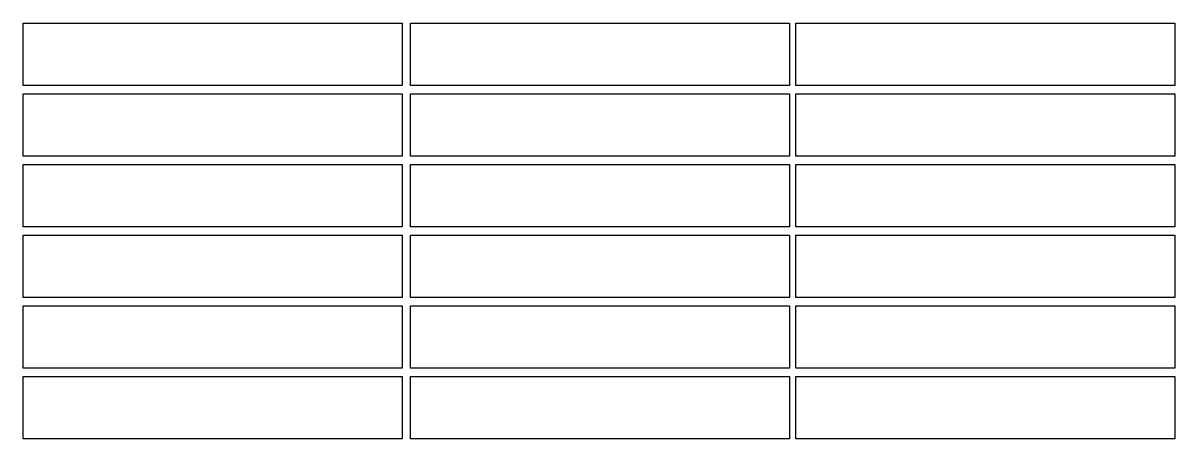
# Model space of a CAD drawing. Extents: x 0 to 1108, y 0 to 400.
import ezdxf

# ---------------------------------------------------------------- set-up
doc = ezdxf.new("R2010")
doc.units = 0
doc.layers.add('Layer_1', color=7, linetype='CONTINUOUS')

msp = doc.modelspace()

# ---------------------------------------------------------------- linework, layer by layer
at = {"layer": 'Layer_1', "color": 1}
for points in [[(0.096, 400.096117), (364.895996, 400.096117), (364.895996, 340.096116), (0.096, 340.096116)], [(372.895831, 400.096117), (737.695827, 400.096117), (737.695827, 340.096116), (372.895831, 340.096116)], [(743.69585, 400.096117), (1108.495846, 400.096117), (1108.495846, 340.096116), (743.69585, 340.096116)], [(0.096, 332.096114), (364.895996, 332.096114), (364.895996, 272.096113), (0.096, 272.096113)], [(372.895831, 332.096114), (737.695827, 332.096114), (737.695827, 272.096113), (372.895831, 272.096113)], [(743.695876, 332.096114), (1108.495872, 332.096114), (1108.495872, 272.096113), (743.695876, 272.096113)], [(0.096, 264.096104), (364.895996, 264.096104), (364.895996, 204.096103), (0.096, 204.096103)], [(372.895907, 264.096104), (737.695903, 264.096104), (737.695903, 204.096103), (372.895907, 204.096103)], [(743.695876, 264.096104), (1108.495872, 264.096104), (1108.495872, 204.096103), (743.695876, 204.096103)], [(0.096, 196.096098), (364.895996, 196.096098), (364.895996, 136.096096), (0.096, 136.096096)], [(372.895907, 196.096098), (737.695903, 196.096098), (737.695903, 136.096096), (372.895907, 136.096096)], [(743.695963, 196.096098), (1108.495959, 196.096098), (1108.495959, 136.096096), (743.695963, 136.096096)], [(0.096, 128.096087), (364.895996, 128.096087), (364.895996, 68.096086), (0.096, 68.096086)], [(372.895907, 128.096087), (737.695903, 128.096087), (737.695903, 68.096086), (372.895907, 68.096086)], [(743.695963, 128.096087), (1108.495959, 128.096087), (1108.495959, 68.096086), (743.695963, 68.096086)], [(0.096, 60.096032), (364.895996, 60.096032), (364.895996, 0.096031), (0.096, 0.096031)], [(372.895944, 60.096032), (737.69594, 60.096032), (737.69594, 0.096031), (372.895944, 0.096031)], [(743.695963, 60.096032), (1108.495959, 60.096032), (1108.495959, 0.096031), (743.695963, 0.096031)]]:
    msp.add_lwpolyline(points, close=True, dxfattribs=at)

doc.saveas('drawing.dxf')
